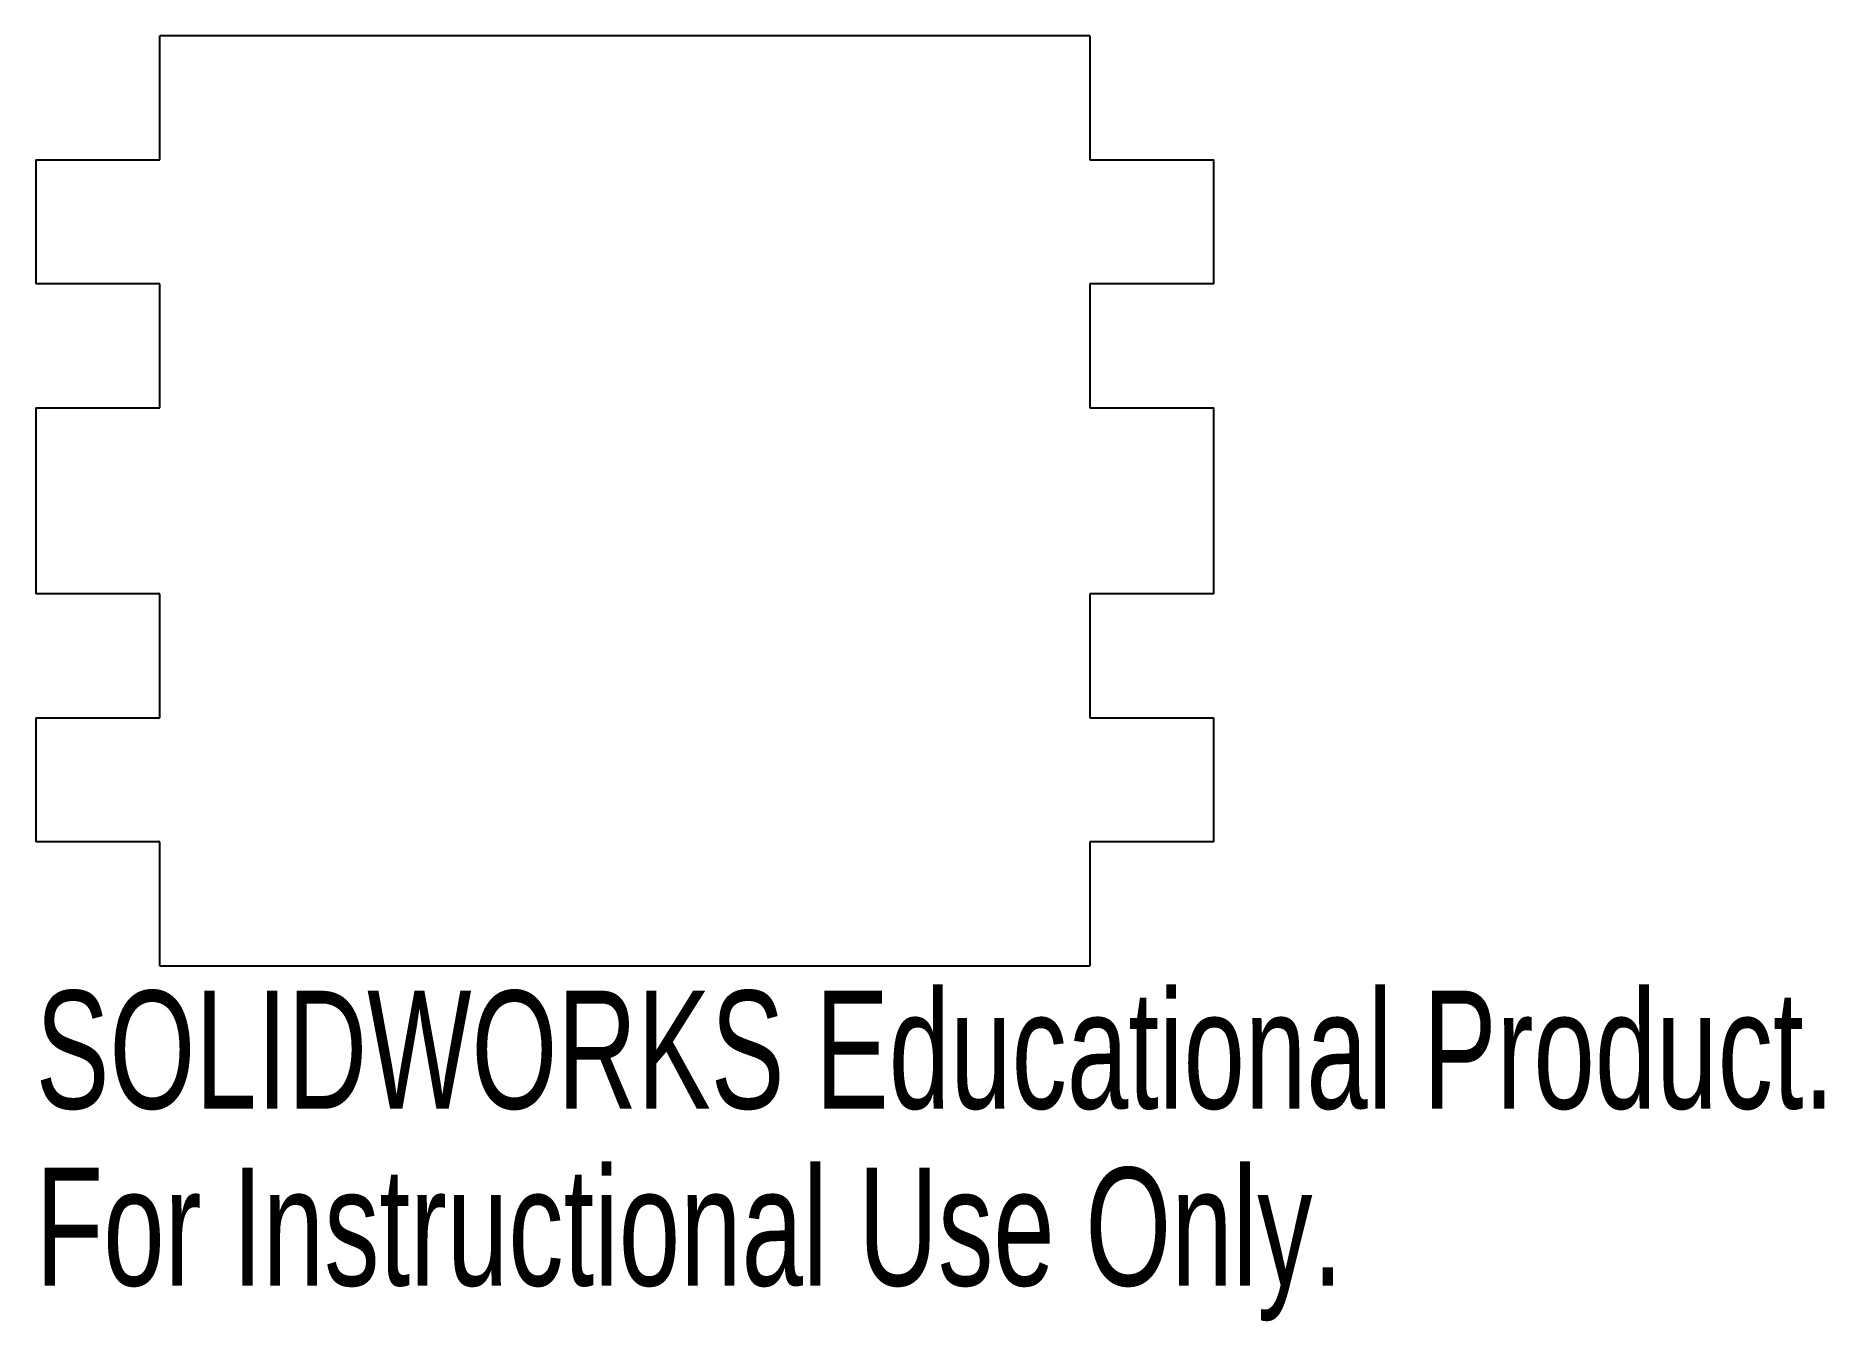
# Model space of a CAD drawing. Header units: inches. Extents: x -0.7 to 2.18, y -1.64 to 0.43.
import ezdxf

# ---------------------------------------------------------------- set-up
doc = ezdxf.new("R2010")
doc.units = ezdxf.units.IN
doc.header["$MEASUREMENT"] = 0
doc.styles.add('SLDTEXTSTYLE0', font='TXT', dxfattribs={"width": 0.7})

msp = doc.modelspace()

# ---------------------------------------------------------------- linework, layer by layer
at = {"color": 7, "linetype": 'Continuous', "lineweight": 25}
for p, q in [((-0.5009, 0.2349), (-0.5009, 0.4349)), ((0.9991, 0.4349), (-0.5009, 0.4349)), ((0.9991, 0.4349), (0.9991, 0.2349)), ((-0.7009, 0.2349), (-0.5009, 0.2349)), ((-0.7009, 0.2349), (-0.7009, 0.0349)), ((0.9991, 0.2349), (1.1991, 0.2349)), ((1.1991, 0.0349), (1.1991, 0.2349)), ((-0.5009, 0.0349), (-0.7009, 0.0349)), ((-0.5009, -0.1651), (-0.5009, 0.0349)), ((1.1991, 0.0349), (0.9991, 0.0349)), ((0.9991, 0.0349), (0.9991, -0.1651)), ((-0.7009, -0.1651), (-0.5009, -0.1651)), ((-0.7009, -0.1651), (-0.7009, -0.4651)), ((0.9991, -0.1651), (1.1991, -0.1651)), ((1.1991, -0.4651), (1.1991, -0.1651)), ((-0.5009, -0.4651), (-0.7009, -0.4651)), ((-0.5009, -0.6651), (-0.5009, -0.4651)), ((1.1991, -0.4651), (0.9991, -0.4651)), ((0.9991, -0.4651), (0.9991, -0.6651)), ((-0.7009, -0.6651), (-0.5009, -0.6651)), ((-0.7009, -0.6651), (-0.7009, -0.8651)), ((0.9991, -0.6651), (1.1991, -0.6651)), ((1.1991, -0.8651), (1.1991, -0.6651)), ((-0.5009, -0.8651), (-0.7009, -0.8651)), ((-0.5009, -1.0651), (-0.5009, -0.8651)), ((1.1991, -0.8651), (0.9991, -0.8651)), ((0.9991, -0.8651), (0.9991, -1.0651)), ((-0.5009, -1.0651), (0.9991, -1.0651))]:
    msp.add_line(p, q, dxfattribs=at)

# ---------------------------------------------------------------- texts
at = {"color": 7, "linetype": 'Continuous', "char_height": 0.1903, "attachment_point": 1, "style": 'SLDTEXTSTYLE0'}
for s, insert in [('SOLIDWORKS Educational Product.', (-0.7009, -1.1053)), ('For Instructional Use Only.', (-0.7009, -1.3907))]:
    msp.add_mtext(s, dxfattribs=dict(at, insert=insert))

doc.saveas('drawing.dxf')
